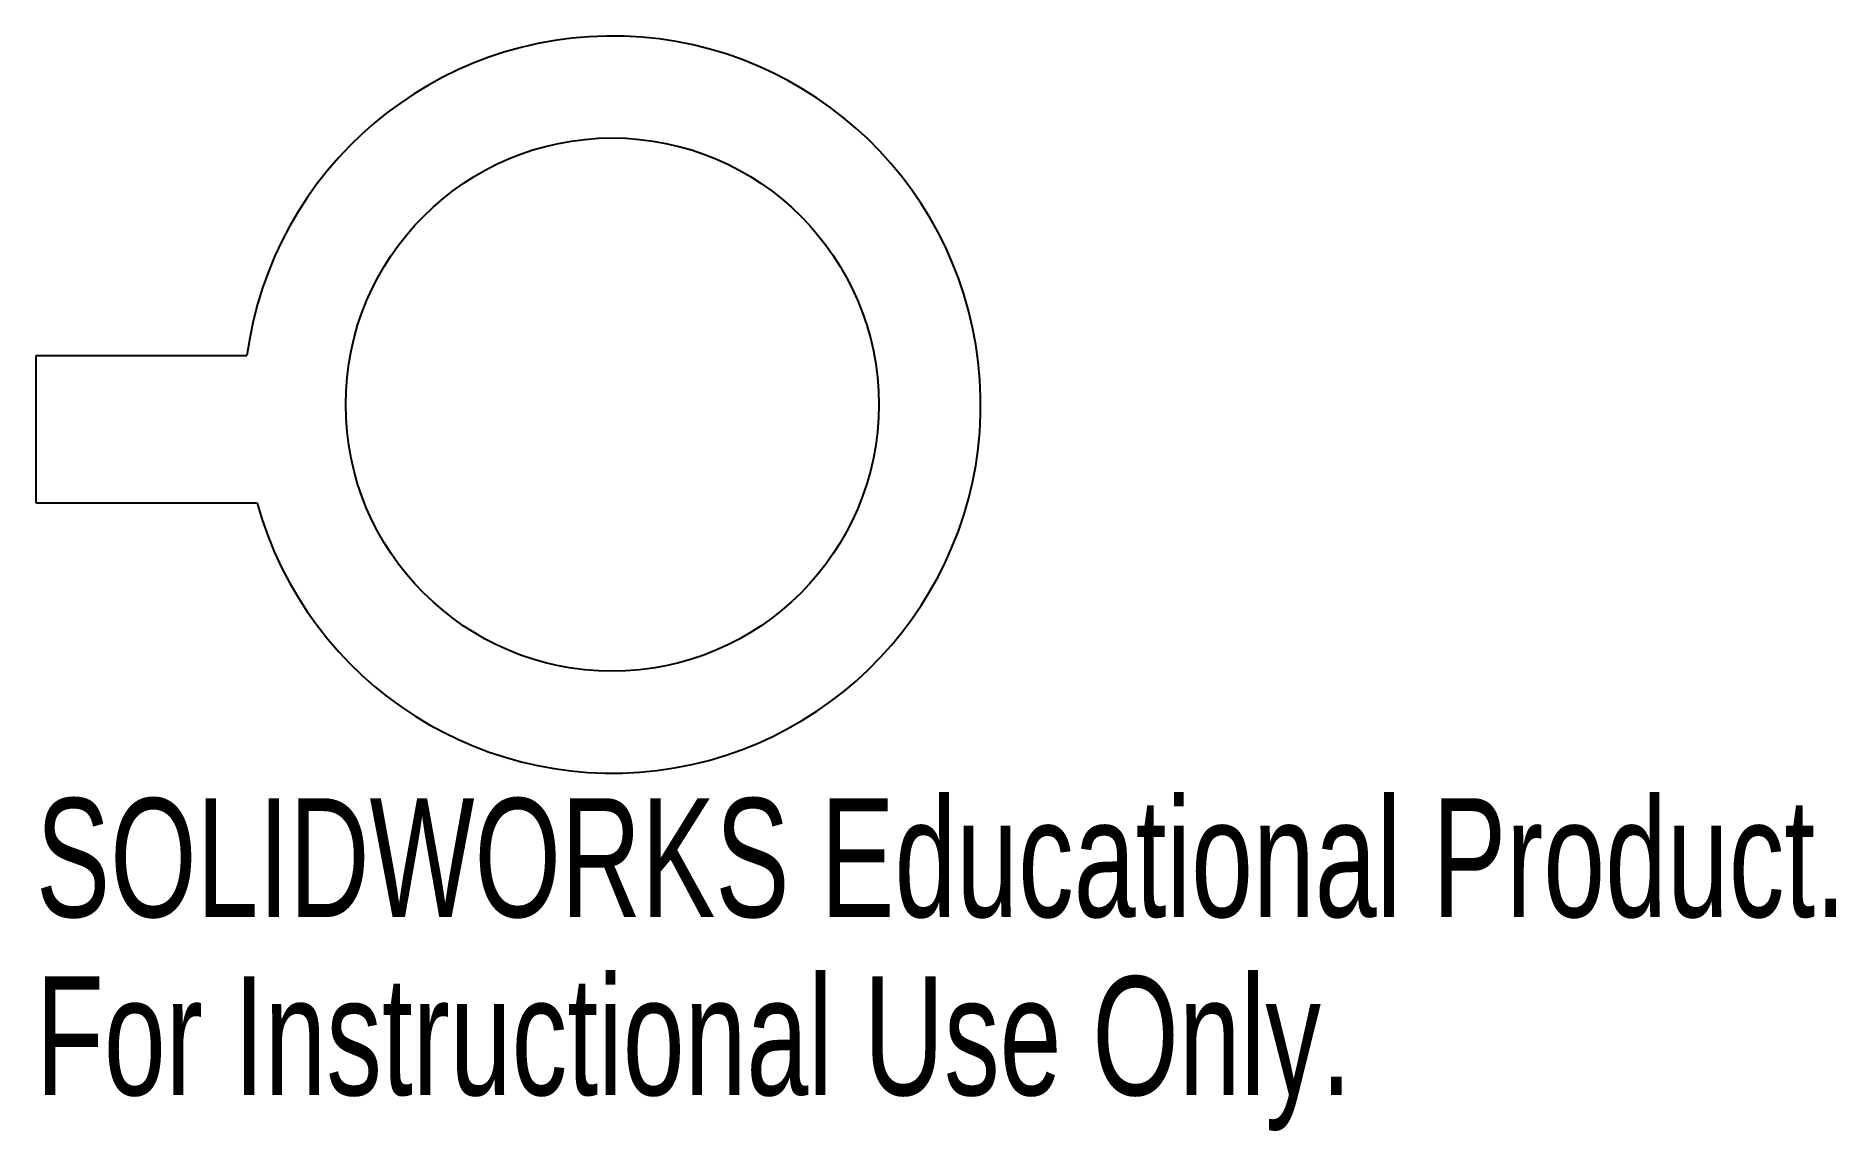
# Model space of a CAD drawing. Header units: millimetres. Extents: x 31 to 104.3, y -25.6 to 19.
import ezdxf

# ---------------------------------------------------------------- set-up
doc = ezdxf.new("R2010")
doc.units = ezdxf.units.MM
doc.styles.add('SLDTEXTSTYLE0', font='TXT', dxfattribs={"width": 0.7})

msp = doc.modelspace()

# ---------------------------------------------------------------- linework, layer by layer
at = {"color": 7, "linetype": 'Continuous', "lineweight": 25}
for p, q in [((31, 0), (31, 6)), ((31, 6), (39.588, 6)), ((40, 0), (31, 0))]:
    msp.add_line(p, q, dxfattribs=at)
msp.add_circle((54.455, 4.007), 10.85, dxfattribs=at)
msp.add_arc((54.455, 4.007), 15, 195.49328, 172.36426, dxfattribs=at)

# ---------------------------------------------------------------- texts
at = {"color": 7, "linetype": 'Continuous', "char_height": 4.83362, "attachment_point": 1, "style": 'SLDTEXTSTYLE0'}
for s, insert in [('SOLIDWORKS Educational Product.', (31, -12.013)), ('For Instructional Use Only.', (31, -19.263))]:
    msp.add_mtext(s, dxfattribs=dict(at, insert=insert))

doc.saveas('drawing.dxf')
